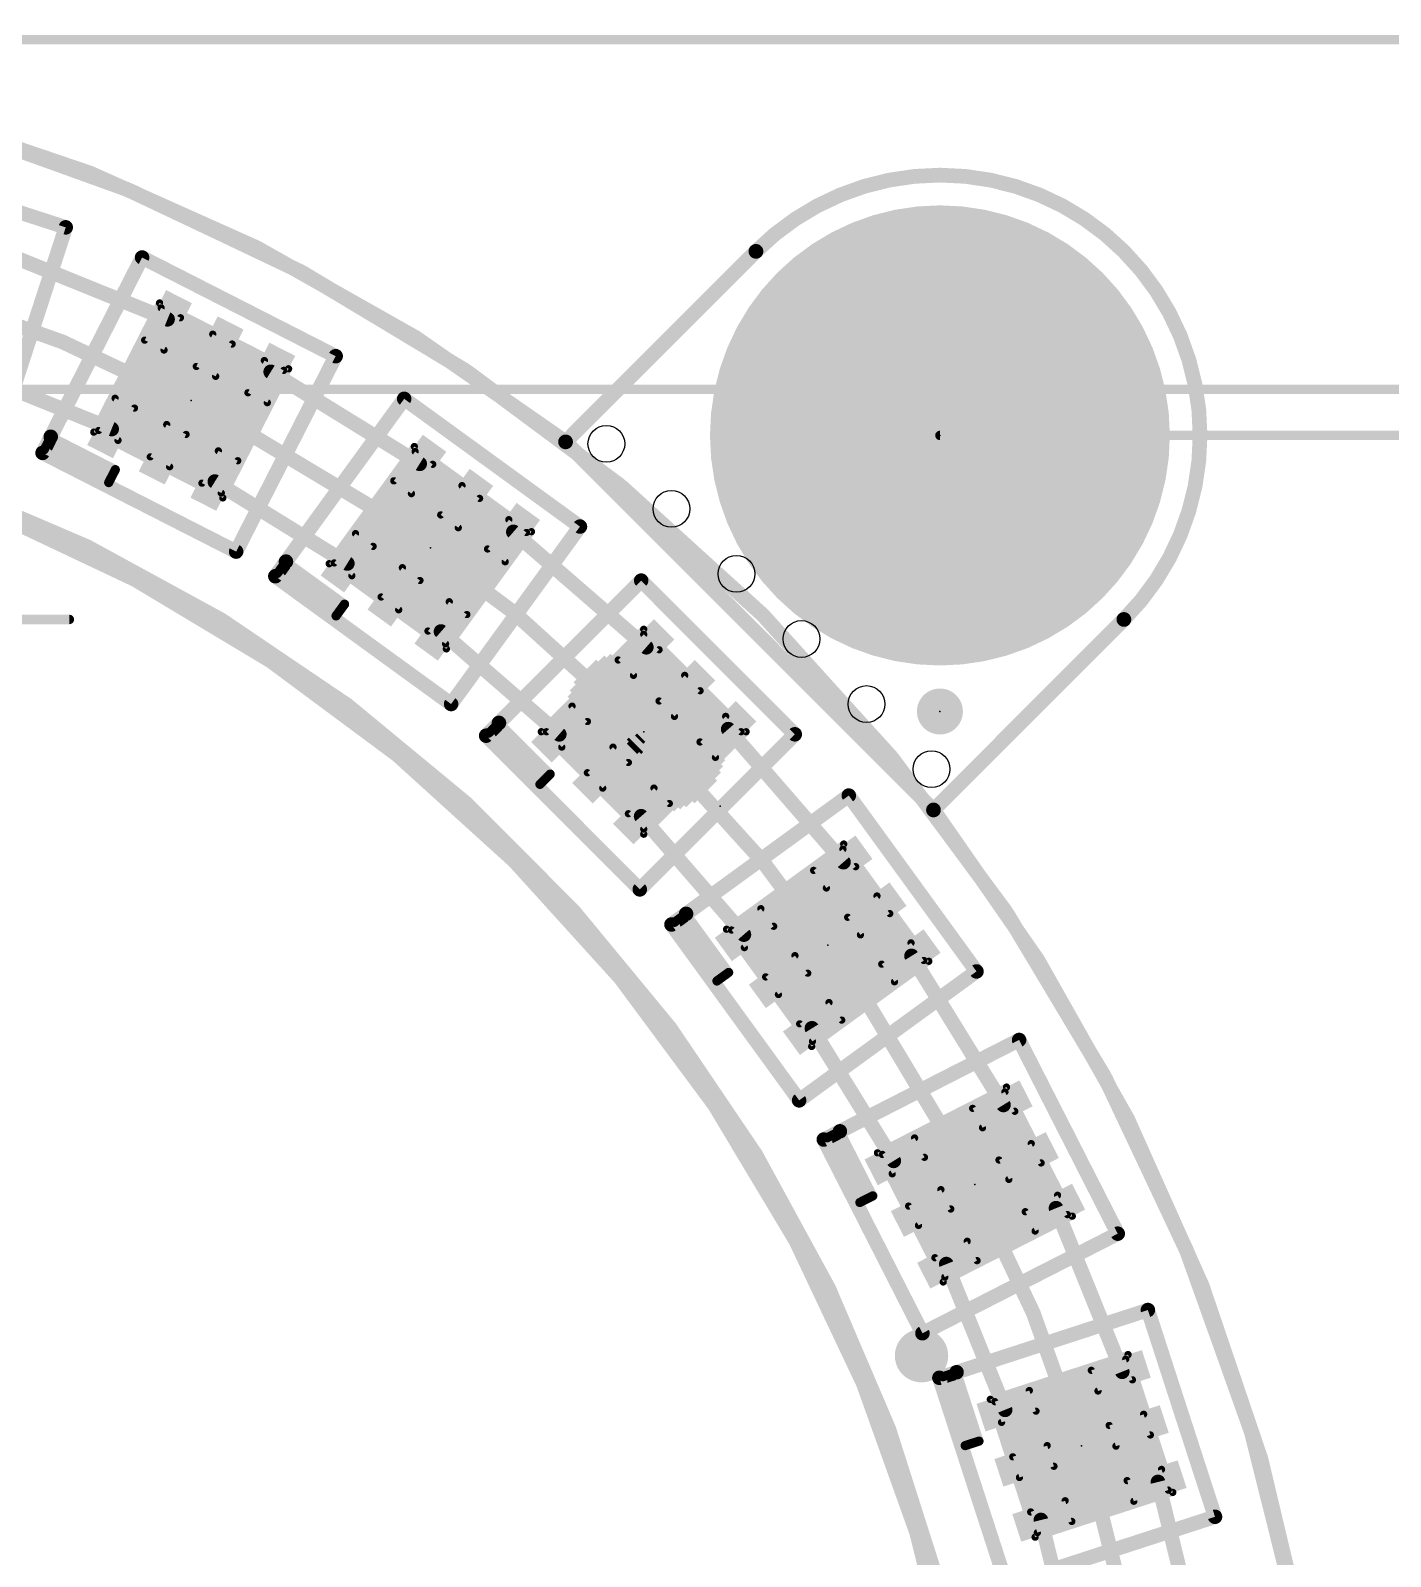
# Model space of a CAD drawing. Extents: x -17 to 92, y -61 to 85.
# Drawn here: x 36.97 to 55.75, y 34.06 to 55.12 of the extents above; entities that cross this region are included whole.
import ezdxf

# ---------------------------------------------------------------- set-up
doc = ezdxf.new("R2010")
doc.units = 0
for name, color, linetype in [('1', 12, 'CONTINUOUS'), ('16', 132, 'CONTINUOUS'), ('17', 110, 'CONTINUOUS'), ('18', 110, 'CONTINUOUS'), ('20', 31, 'CONTINUOUS'), ('21', 41, 'CONTINUOUS'), ('22', 253, 'CONTINUOUS'), ('23', 53, 'CONTINUOUS'), ('24', 53, 'CONTINUOUS'), ('39', 12, 'CONTINUOUS'), ('47', 253, 'CONTINUOUS'), ('51', 253, 'CONTINUOUS')]:
    doc.layers.add(name, color=color, linetype=linetype)

# ---------------------------------------------------------------- blocks, each defined once
blk = doc.blocks.new('RECT')
blk.add_solid([(-0.5, -0.5), (0.5, -0.5), (-0.5, 0.5), (0.5, 0.5)])
blk = doc.blocks.new('PIE')
at = {"const_width": 0.5}
blk.add_lwpolyline([(0, -0.25, 1), (0, 0.25, 1), (0, -0.25)], format="xyb", dxfattribs=at)
blk = doc.blocks.new('ROUNDP')
at = {"const_width": 0.5}
blk.add_lwpolyline([(0, -0.25, 1), (0, 0.25, 1), (0, -0.25)], format="xyb", dxfattribs=at)
blk = doc.blocks.new('ROUNDV')
at = {"const_width": 0.5}
blk.add_lwpolyline([(0, -0.25, 1), (0, 0.25, 1), (0, -0.25)], format="xyb", dxfattribs=at)

msp = doc.modelspace()

# ---------------------------------------------------------------- linework, layer by layer
at = {"layer": '1'}
for points, const_width in [([(0.889, 27.94, 2.4102), (28.0035, 54.991)], 0.2032), ([(27.94, 52.705, 2.4142), (52.705, 27.94)], 0.2032), ([(52.705, 27.94, 0.4142), (27.94, 52.705)], 0.2032), ([(38.8462, 51.0861, 1), (38.8844, 51.1802)], 0.1016), ([(40.3176, 50.45, 1), (40.2642, 50.3635)], 0.1016), ([(38.0745, 49.5713, 1), (38.1125, 49.6655)], 0.1016), ([(42.3199, 49.0953, 1), (42.3733, 49.1817)], 0.1016), ([(39.5458, 48.9353, 1), (39.4924, 48.8488)], 0.1016), ([(43.6743, 48.2364, 1), (43.6078, 48.1596)], 0.1016), ([(41.3207, 47.7199, 1), (41.3741, 47.8064)], 0.1016), ([(42.6751, 46.8611, 1), (42.6085, 46.7844)], 0.1016), ([(45.4427, 46.5689, 1), (45.5092, 46.6457)], 0.1016), ([(44.2406, 45.3669, 1), (44.3072, 45.4436)], 0.1016), ([(46.6457, 45.5092, 1), (46.5689, 45.4427)], 0.1016), ([(45.4436, 44.3072, 1), (45.3669, 44.2406)], 0.1016), ([(48.1596, 43.6078, 1), (48.2364, 43.6743)], 0.1016), ([(46.7844, 42.6085, 1), (46.8611, 42.6751)], 0.1016), ([(49.1817, 42.3733, 1), (49.0953, 42.3199)], 0.1016), ([(47.8064, 41.3741, 1), (47.7199, 41.3207)], 0.1016), ([(50.3635, 40.2642, 1), (50.45, 40.3176)], 0.1016), ([(48.8488, 39.4924, 1), (48.9353, 39.5458)], 0.1016), ([(51.1802, 38.8844, 1), (51.0861, 38.8462)], 0.1016), ([(49.6655, 38.1125, 1), (49.5713, 38.0745)], 0.1016), ([(51.9999, 36.5898, 1), (52.0941, 36.628)], 0.1016), ([(50.3831, 36.0646, 1), (50.4773, 36.1026)], 0.1016), ([(52.5907, 35.0993, 1), (52.4921, 35.0751)], 0.1016), ([(50.9739, 34.574, 1), (50.8753, 34.5498)], 0.1016)]:
    msp.add_lwpolyline(points, format="xyb", dxfattribs=dict(at, const_width=const_width))
at = {"layer": '1', "const_width": 0.2032}
for points in [[(36.6089, 52.047), (38.8653, 51.1331)], [(36.0836, 50.4302), (38.0935, 49.6184)], [(40.2909, 50.4068), (42.3466, 49.1385)], [(41.3474, 47.7632), (39.5191, 48.8921)], [(43.641, 48.198), (45.476, 46.6073)], [(42.6418, 46.8227), (44.2739, 45.4052)], [(46.6073, 45.476), (48.198, 43.641)], [(46.8227, 42.6418), (45.4052, 44.2739)], [(49.1385, 42.3466), (50.4068, 40.2909)], [(47.7632, 41.3474), (48.8921, 39.5191)], [(52.047, 36.6089), (51.1331, 38.8653)], [(49.6184, 38.0935), (50.4302, 36.0836)], [(52.5414, 35.0872), (53.1146, 32.7493)], [(50.9246, 34.5619), (51.4355, 32.4834)]]:
    msp.add_lwpolyline(points, dxfattribs=at)
at = {"layer": '16'}
for points, const_width in [([(27.8765, 54.991, 2.4102), (54.991, 27.94)], 0.2032), ([(54.991, 27.94, 0.4142), (27.94, 54.991)], 0.2032), ([(52.07, 46.99, 1), (46.99, 52.07)], 0.2032), ([(46.9541, 52.1059, 1), (47.0259, 52.0341)], 0.1016), ([(47.0259, 52.0341, 1), (46.9541, 52.1059)], 0.1016), ([(44.397, 49.477, 1), (44.3252, 49.4052)], 0.1016), ([(44.3252, 49.477, 1), (44.397, 49.4052)], 0.1016), ([(52.0341, 47.0259, 1), (52.1059, 46.9541)], 0.1016), ([(52.1059, 46.9541, 1), (52.0341, 47.0259)], 0.1016), ([(49.4052, 44.397, 1), (49.477, 44.3252)], 0.1016), ([(49.4052, 44.3252, 1), (49.477, 44.397)], 0.1016)]:
    msp.add_lwpolyline(points, format="xyb", dxfattribs=dict(at, const_width=const_width))
at = {"layer": '16', "const_width": 0.2032}
for points in [[(44.3611, 49.4411), (46.99, 52.07)], [(49.4411, 44.3611), (44.3611, 49.4411)], [(52.07, 46.99), (49.4411, 44.3611)]]:
    msp.add_lwpolyline(points, dxfattribs=at)
at = {"layer": '20'}
for points, const_width in [([(44.3611, 49.4411, 0.3395), (11.5189, 49.4411)], 0.2032), ([(52.07, 46.99, 1), (46.99, 52.07)], 0.2032), ([(46.9541, 52.1059, 1), (47.0259, 52.0341)], 0.1016), ([(47.0259, 52.0341, 1), (46.9541, 52.1059)], 0.1016), ([(49.911, 31.75, 0.3201), (31.75, 49.911)], 0.2032), ([(44.3252, 49.477, 1), (44.397, 49.4052)], 0.1016), ([(44.3302, 49.4008, 1), (44.392, 49.4814)], 0.1016), ([(52.0341, 47.0259, 1), (52.1059, 46.9541)], 0.1016), ([(52.1059, 46.9541, 1), (52.0341, 47.0259)], 0.1016), ([(49.4411, 11.5189, 0.3395), (49.4411, 44.3611)], 0.2032), ([(49.4814, 44.392, 1), (49.4008, 44.3302)], 0.1016), ([(49.4052, 44.397, 1), (49.477, 44.3252)], 0.1016)]:
    msp.add_lwpolyline(points, format="xyb", dxfattribs=dict(at, const_width=const_width))
at = {"layer": '20', "const_width": 0.2032}
for points in [[(46.99, 52.07), (44.3611, 49.4411)], [(49.4411, 44.3611), (52.07, 46.99)]]:
    msp.add_lwpolyline(points, dxfattribs=at)
at = {"layer": '20'}
for centre in [(44.9245, 49.4147), (45.8226, 48.5166), (46.7206, 47.6186), (47.6186, 46.7206), (48.5166, 45.8226), (49.4147, 44.9245)]:
    msp.add_circle(centre, 0.254, dxfattribs=at)
at = {"layer": '21'}
for points, const_width in [([(27.94, 0.889, 1), (27.94, 54.991, 1), (27.94, 0.889)], 0.2032), ([(37.5076, 52.3859, 1), (37.4125, 52.4168)], 0.1), ([(37.4446, 52.3538, 1), (37.4755, 52.4489)], 0.1), ([(38.5367, 52.0301, 1), (38.4913, 51.941)], 0.1), ([(38.5585, 51.9628, 1), (38.4694, 52.0082)], 0.1), ([(41.2315, 50.6009, 1), (41.1424, 50.6463)], 0.1), ([(41.1643, 50.579, 1), (41.2097, 50.6681)], 0.1), ([(27.94, 5.715, 1), (27.94, 50.165, 1), (27.94, 5.715)], 0.2032), ([(42.1624, 50.0758, 1), (42.1036, 49.9949)], 0.1), ([(42.1734, 50.006, 1), (42.0925, 50.0647)], 0.1), ([(37.2087, 49.5339, 1), (37.2978, 49.4885)], 0.1), ([(37.2978, 49.4885, 1), (37.2087, 49.5339)], 0.1), ([(37.2677, 49.5395, 1), (37.2388, 49.4829)], 0.0635), ([(37.2815, 49.4968, 1), (37.225, 49.5256)], 0.0635), ([(37.1624, 49.333, 1), (37.117, 49.2439)], 0.1), ([(37.0952, 49.3112, 1), (37.1843, 49.2658)], 0.1), ([(37.1769, 49.3613, 1), (37.148, 49.3047)], 0.0635), ([(37.1342, 49.3474, 1), (37.1907, 49.3186)], 0.0635), ([(37.3114, 49.405, 1), (37.2825, 49.3484)], 0.0635), ([(38.1725, 49.0428, 1), (38.116, 49.0716)], 0.0635), ([(38.1298, 49.0289, 1), (38.1587, 49.0855)], 0.0635), ([(38.0252, 48.8934, 1), (38.0817, 48.8646)], 0.0635), ([(38.039, 48.8507, 1), (38.0679, 48.9073)], 0.0635), ([(38.0706, 48.9825, 1), (38.1271, 48.9537)], 0.0635), ([(38.1271, 48.9537, 1), (38.0706, 48.9825)], 0.0635), ([(38.0844, 48.9398, 1), (38.1133, 48.9964)], 0.0635), ([(44.6005, 48.2426, 1), (44.5196, 48.3014)], 0.1), ([(44.5306, 48.2315, 1), (44.5894, 48.3124)], 0.1), ([(39.7901, 47.8819, 1), (39.8355, 47.971)], 0.1), ([(39.7682, 47.9492, 1), (39.8573, 47.9038)], 0.1), ([(40.4602, 47.8181, 1), (40.5411, 47.7593)], 0.1), ([(40.5411, 47.7593, 1), (40.4602, 47.8181)], 0.1), ([(40.5193, 47.8144, 1), (40.482, 47.763)], 0.0635), ([(40.5264, 47.77, 1), (40.475, 47.8074)], 0.0635), ([(40.3831, 47.6269, 1), (40.3243, 47.546)], 0.1), ([(40.3133, 47.6158, 1), (40.3942, 47.5571)], 0.1), ([(40.4018, 47.6526, 1), (40.3645, 47.6012)], 0.0635), ([(40.3574, 47.6456, 1), (40.4088, 47.6082)], 0.0635), ([(40.5415, 47.6747, 1), (40.5041, 47.6233)], 0.0635), ([(45.4406, 47.5619, 1), (45.3699, 47.4912)], 0.1), ([(45.4406, 47.4912, 1), (45.3699, 47.5619)], 0.1), ([(41.2766, 47.1014, 1), (41.2252, 47.1387)], 0.0635), ([(41.2323, 47.0943, 1), (41.2696, 47.1457)], 0.0635), ([(41.3354, 47.1823, 1), (41.284, 47.2196)], 0.0635), ([(41.291, 47.1752, 1), (41.3284, 47.2266)], 0.0635), ([(41.1665, 47.0578, 1), (41.2178, 47.0205)], 0.0635), ([(41.1735, 47.0134, 1), (41.2108, 47.0648)], 0.0635), ([(41.2252, 47.1387, 1), (41.2766, 47.1014)], 0.0635), ([(42.7514, 45.7826, 1), (42.8102, 45.8636)], 0.1), ([(42.7403, 45.8525, 1), (42.8212, 45.7937)], 0.1), ([(43.4063, 45.5983, 1), (43.477, 45.5276)], 0.1), ([(43.477, 45.5276, 1), (43.4063, 45.5983)], 0.1), ([(43.4641, 45.5854, 1), (43.4192, 45.5405)], 0.0635), ([(43.4641, 45.5405, 1), (43.4192, 45.5854)], 0.0635), ([(47.5619, 45.3699, 1), (47.4912, 45.4406)], 0.1), ([(47.4912, 45.3699, 1), (47.5619, 45.4406)], 0.1), ([(43.3002, 45.4215, 1), (43.2295, 45.3508)], 0.1), ([(43.2295, 45.4215, 1), (43.3002, 45.3508)], 0.1), ([(43.3226, 45.444, 1), (43.2777, 45.3991)], 0.0635), ([(43.2777, 45.444, 1), (43.3226, 45.3991)], 0.0635), ([(43.4641, 45.444, 1), (43.4192, 45.3991)], 0.0635), ([(44.1712, 44.8334, 1), (44.1263, 44.8783)], 0.0635), ([(44.1263, 44.8334, 1), (44.1712, 44.8783)], 0.0635), ([(43.9848, 44.7369, 1), (44.0297, 44.6919)], 0.0635), ([(43.9848, 44.6919, 1), (44.0297, 44.7369)], 0.0635), ([(44.0556, 44.8076, 1), (44.1005, 44.7627)], 0.0635), ([(44.1005, 44.7627, 1), (44.0556, 44.8076)], 0.0635), ([(44.0556, 44.7627, 1), (44.1005, 44.8076)], 0.0635), ([(48.3124, 44.5894, 1), (48.2315, 44.5306)], 0.1), ([(48.3014, 44.5196, 1), (48.2426, 44.6005)], 0.1), ([(45.3508, 43.3002, 1), (45.4215, 43.2295)], 0.1), ([(45.3508, 43.2295, 1), (45.4215, 43.3002)], 0.1), ([(45.996, 42.9682, 1), (46.0547, 42.8873)], 0.1), ([(46.0547, 42.8873, 1), (45.996, 42.9682)], 0.1), ([(46.051, 42.9464, 1), (45.9997, 42.9091)], 0.0635), ([(46.044, 42.902, 1), (46.0067, 42.9534)], 0.0635), ([(45.8636, 42.8102, 1), (45.7826, 42.7514)], 0.1), ([(45.7937, 42.8212, 1), (45.8525, 42.7403)], 0.1), ([(45.8449, 42.8359, 1), (45.8822, 42.7845)], 0.0635), ([(45.8892, 42.8288, 1), (45.8379, 42.7915)], 0.0635), ([(46.0289, 42.8067, 1), (45.9775, 42.7694)], 0.0635), ([(46.5136, 42.0856, 1), (46.5509, 42.0343)], 0.0635), ([(46.5509, 42.0343, 1), (46.5136, 42.0856)], 0.0635), ([(46.5875, 42.1001, 1), (46.6388, 42.1374)], 0.0635), ([(46.6318, 42.093, 1), (46.5945, 42.1444)], 0.0635), ([(49.9949, 42.1036, 1), (50.0758, 42.1624)], 0.1), ([(50.0647, 42.0925, 1), (50.006, 42.1734)], 0.1), ([(46.4327, 42.0268, 1), (46.47, 41.9755)], 0.0635), ([(46.4257, 41.9825, 1), (46.477, 42.0198)], 0.0635), ([(46.5066, 42.0413, 1), (46.5579, 42.0786)], 0.0635), ([(50.6681, 41.2097, 1), (50.579, 41.1643)], 0.1), ([(50.6463, 41.1424, 1), (50.6009, 41.2315)], 0.1), ([(47.5571, 40.3942, 1), (47.6158, 40.3133)], 0.1), ([(47.546, 40.3243, 1), (47.6269, 40.3831)], 0.1), ([(48.1265, 39.9708, 1), (48.1719, 39.8817)], 0.1), ([(48.1719, 39.8817, 1), (48.1265, 39.9708)], 0.1), ([(47.971, 39.8355, 1), (47.8819, 39.7901)], 0.1), ([(47.9038, 39.8573, 1), (47.9492, 39.7682)], 0.1), ([(47.9566, 39.8638, 1), (47.9855, 39.8072)], 0.0635), ([(47.9993, 39.8499, 1), (47.9428, 39.8211)], 0.0635), ([(48.1338, 39.8062, 1), (48.0773, 39.7773)], 0.0635), ([(48.1775, 39.9407, 1), (48.121, 39.9118)], 0.0635), ([(48.1637, 39.898, 1), (48.1348, 39.9546)], 0.0635), ([(48.4106, 38.9727, 1), (48.4395, 38.9162)], 0.0635), ([(48.3967, 38.93, 1), (48.4533, 38.9589)], 0.0635), ([(48.4997, 39.0181, 1), (48.5286, 38.9616)], 0.0635), ([(48.4858, 38.9754, 1), (48.5424, 39.0043)], 0.0635), ([(48.5286, 38.9616, 1), (48.4997, 39.0181)], 0.0635), ([(48.5749, 39.0208, 1), (48.6315, 39.0497)], 0.0635), ([(48.6177, 39.007, 1), (48.5888, 39.0635)], 0.0635), ([(51.941, 38.4913, 1), (52.0301, 38.5367)], 0.1), ([(52.0082, 38.4694, 1), (51.9628, 38.5585)], 0.1), ([(52.4489, 37.4755, 1), (52.3538, 37.4446)], 0.1), ([(52.4168, 37.4125, 1), (52.3859, 37.5076)], 0.1), ([(49.2658, 37.1843, 1), (49.3112, 37.0952)], 0.1), ([(49.2439, 37.117, 1), (49.333, 37.1624)], 0.1), ([(49.7448, 36.6495, 1), (49.7757, 36.5544)], 0.1), ([(49.7757, 36.5544, 1), (49.7448, 36.6495)], 0.1), ([(49.7904, 36.6117, 1), (49.73, 36.5921)], 0.0635), ([(49.77, 36.5717, 1), (49.7504, 36.6321)], 0.0635), ([(49.57, 36.5401, 1), (49.4749, 36.5092)], 0.1), ([(49.507, 36.5722, 1), (49.5379, 36.4771)], 0.1), ([(49.6002, 36.5499, 1), (49.5398, 36.5303)], 0.0635), ([(49.5602, 36.5703, 1), (49.5798, 36.5099)], 0.0635), ([(49.7262, 36.4857, 1), (49.6658, 36.4661)], 0.0635), ([(49.8692, 35.6193, 1), (49.8888, 35.5589)], 0.0635), ([(49.8488, 35.5792, 1), (49.9092, 35.5989)], 0.0635), ([(49.9643, 35.6502, 1), (49.9839, 35.5898)], 0.0635), ([(49.9439, 35.6101, 1), (50.0043, 35.6298)], 0.0635), ([(49.9839, 35.5898, 1), (49.9643, 35.6502)], 0.0635), ([(50.039, 35.6411, 1), (50.0994, 35.6607)], 0.0635), ([(50.079, 35.6207, 1), (50.0594, 35.6811)], 0.0635), ([(53.2808, 34.5914, 1), (53.3759, 34.6223)], 0.1), ([(53.3438, 34.5593, 1), (53.3129, 34.6544)], 0.1)]:
    msp.add_lwpolyline(points, format="xyb", dxfattribs=dict(at, const_width=const_width))
for points, const_width in [([(37.4601, 52.4013), (34.6069, 53.3284)], 0.2), ([(36.5247, 49.5225), (37.4601, 52.4013)], 0.2), ([(38.514, 51.9855), (37.2532, 49.5112)], 0.2), ([(41.187, 50.6236), (38.514, 51.9855)], 0.2), ([(39.8128, 47.9265), (41.187, 50.6236)], 0.2), ([(42.133, 50.0354), (40.5007, 47.7887)], 0.2), ([(44.56, 48.272), (42.133, 50.0354)], 0.2), ([(37.2532, 49.5112), (37.1397, 49.2885)], 0.2), ([(37.1624, 49.333), (37.2532, 49.5112)], 0.127), ([(37.2532, 49.5112), (38.1442, 49.0572)], 0.127), ([(37.1397, 49.2885), (39.8128, 47.9265)], 0.2), ([(38.0535, 48.879), (37.1624, 49.333)], 0.127), ([(37.2969, 49.3767), (38.0988, 48.9681)], 0.127), ([(38.1442, 49.0572), (38.0988, 48.9681)], 0.127), ([(38.0988, 48.9681), (38.0535, 48.879)], 0.127), ([(42.7808, 45.8231), (44.56, 48.272)], 0.2), ([(40.5007, 47.7887), (40.3537, 47.5865)], 0.2), ([(40.3831, 47.6269), (40.5007, 47.7887)], 0.127), ([(40.5007, 47.7887), (41.3097, 47.2009)], 0.127), ([(40.3537, 47.5865), (42.7808, 45.8231)], 0.2), ([(41.1921, 47.0391), (40.3831, 47.6269)], 0.127), ([(40.5228, 47.649), (41.2509, 47.12)], 0.127), ([(45.4052, 47.5266), (43.4416, 45.5629)], 0.2), ([(47.5266, 45.4052), (45.4052, 47.5266)], 0.2), ([(41.2509, 47.12), (41.1921, 47.0391)], 0.127), ([(41.3097, 47.2009), (41.2509, 47.12)], 0.127), ([(43.4416, 45.5629), (43.2648, 45.3862)], 0.2), ([(43.3002, 45.4215), (43.4416, 45.5629)], 0.127), ([(43.4416, 45.5629), (44.1487, 44.8558)], 0.127), ([(45.3862, 43.2648), (47.5266, 45.4052)], 0.2), ([(43.2648, 45.3862), (45.3862, 43.2648)], 0.2), ([(44.0073, 44.7144), (43.3002, 45.4215)], 0.127), ([(43.4416, 45.4215), (44.078, 44.7851)], 0.127), ([(44.1487, 44.8558), (44.078, 44.7851)], 0.127), ([(44.078, 44.7851), (44.0073, 44.7144)], 0.127), ([(48.272, 44.56), (46.0254, 42.9277)], 0.2), ([(50.0354, 42.133), (48.272, 44.56)], 0.2), ([(46.0254, 42.9277), (45.8231, 42.7808)], 0.2), ([(45.8636, 42.8102), (46.0254, 42.9277)], 0.127), ([(46.0254, 42.9277), (46.6131, 42.1187)], 0.127), ([(45.8231, 42.7808), (47.5865, 40.3537)], 0.2), ([(46.4513, 42.0012), (45.8636, 42.8102)], 0.127), ([(46.0032, 42.7881), (46.5322, 42.0599)], 0.127), ([(46.5322, 42.0599), (46.4513, 42.0012)], 0.127), ([(46.6131, 42.1187), (46.5322, 42.0599)], 0.127), ([(47.5865, 40.3537), (50.0354, 42.133)], 0.2), ([(50.6236, 41.187), (48.1492, 39.9263)], 0.2), ([(51.9855, 38.514), (50.6236, 41.187)], 0.2), ([(48.1492, 39.9263), (47.9265, 39.8128)], 0.2), ([(47.9265, 39.8128), (49.2885, 37.1397)], 0.2), ([(47.971, 39.8355), (48.1492, 39.9263)], 0.127), ([(48.425, 38.9445), (47.971, 39.8355)], 0.127), ([(48.1055, 39.7918), (48.5141, 38.9899)], 0.127), ([(48.1492, 39.9263), (48.6032, 39.0353)], 0.127), ([(48.5141, 38.9899), (48.425, 38.9445)], 0.127), ([(48.6032, 39.0353), (48.5141, 38.9899)], 0.127), ([(49.2885, 37.1397), (51.9855, 38.514)], 0.2), ([(52.4013, 37.4601), (49.7602, 36.6019)], 0.2), ([(53.3284, 34.6069), (52.4013, 37.4601)], 0.2), ([(49.7602, 36.6019), (49.5225, 36.5247)], 0.2), ([(49.57, 36.5401), (49.7602, 36.6019)], 0.127), ([(49.7602, 36.6019), (50.0692, 35.6509)], 0.127), ([(49.5225, 36.5247), (50.4495, 33.6715)], 0.2), ([(49.879, 35.5891), (49.57, 36.5401)], 0.127), ([(49.696, 36.4759), (49.9741, 35.62)], 0.127), ([(49.9741, 35.62), (49.879, 35.5891)], 0.127), ([(50.0692, 35.6509), (49.9741, 35.62)], 0.127), ([(50.4495, 33.6715), (53.3284, 34.6069)], 0.2)]:
    msp.add_lwpolyline(points, dxfattribs=dict(at, const_width=const_width))
at = {"layer": '23'}
for p in [(39.1922, 50.0126), (49.53, 49.53), (42.4942, 47.9806), (49.53, 45.72), (45.4406, 45.4406), (47.9806, 42.4942), (50.0126, 39.1922), (51.4858, 35.5854)]:
    msp.add_point(p, dxfattribs=at)
at = {"layer": '24'}
for p in [(49.53, 45.72), (46.4947, 44.4119)]:
    msp.add_point(p, dxfattribs=at)
at = {"layer": '47', "const_width": 0.13}
for points in [[(27.94, 54.991), (65.45, 54.991)], [(27.94, 50.165), (61.64, 50.165)], [(49.53, 49.53), (69.26, 49.53)], [(27.94, 46.99), (37.51, 46.99)]]:
    msp.add_lwpolyline(points, dxfattribs=at)
at = {"layer": '47', "const_width": 0.065}
for points in [[(49.53, 49.5625, 1), (49.53, 49.4975)], [(37.51, 46.9575, 1), (37.51, 47.0225)]]:
    msp.add_lwpolyline(points, format="xyb", dxfattribs=at)
at = {"layer": '51', "const_width": 0.1}
for points in [[(37.8472, 49.5756), (38.7552, 51.3576)], [(38.7552, 51.3576), (40.5372, 50.4496)], [(38.777, 51.2903), (38.55, 50.8448)], [(39.0443, 51.1542), (38.777, 51.2903)], [(38.8173, 50.7086), (39.0443, 51.1542)], [(39.2628, 50.4817), (39.4898, 50.9272)], [(39.4898, 50.9272), (39.7571, 50.791)], [(38.55, 50.8448), (38.8173, 50.7086)], [(39.7571, 50.791), (39.5301, 50.3455)], [(39.9756, 50.1185), (40.2026, 50.564)], [(40.2026, 50.564), (40.4699, 50.4278)], [(39.5301, 50.3455), (39.2628, 50.4817)], [(40.5372, 50.4496), (39.6292, 48.6676)], [(40.4699, 50.4278), (40.243, 49.9823)], [(40.243, 49.9823), (39.9756, 50.1185)], [(38.1414, 50.0429), (37.9145, 49.5974)], [(38.4088, 49.9067), (38.1414, 50.0429)], [(38.1818, 49.4612), (38.4088, 49.9067)], [(38.8543, 49.6797), (38.6273, 49.2342)], [(39.1216, 49.5435), (38.8543, 49.6797)], [(39.6292, 48.6676), (37.8472, 49.5756)], [(37.9145, 49.5974), (38.1818, 49.4612)], [(38.8946, 49.098), (39.1216, 49.5435)], [(38.6273, 49.2342), (38.8946, 49.098)], [(39.5671, 49.3166), (39.3401, 48.871)], [(39.8344, 49.1804), (39.5671, 49.3166)], [(41.0974, 47.7594), (42.273, 49.3774)], [(42.284, 49.3076), (41.9901, 48.9031)], [(42.273, 49.3774), (43.891, 48.2018)], [(42.5267, 49.1312), (42.284, 49.3076)], [(39.6074, 48.7349), (39.8344, 49.1804)], [(42.2328, 48.7267), (42.5267, 49.1312)], [(39.3401, 48.871), (39.6074, 48.7349)], [(41.9901, 48.9031), (42.2328, 48.7267)], [(42.6374, 48.4328), (42.9312, 48.8373)], [(42.9312, 48.8373), (43.1739, 48.661)], [(43.1739, 48.661), (42.8801, 48.2565)], [(42.8801, 48.2565), (42.6374, 48.4328)], [(41.4611, 48.1749), (41.1672, 47.7704)], [(41.7038, 47.9986), (41.4611, 48.1749)], [(43.891, 48.2018), (42.7154, 46.5838)], [(43.2846, 47.9626), (43.5785, 48.3671)], [(43.8212, 48.1908), (43.5273, 47.7863)], [(43.5785, 48.3671), (43.8212, 48.1908)], [(41.4099, 47.5941), (41.7038, 47.9986)], [(42.7154, 46.5838), (41.0974, 47.7594)], [(41.1672, 47.7704), (41.4099, 47.5941)], [(43.5273, 47.7863), (43.2846, 47.9626)], [(42.1083, 47.7047), (41.8145, 47.3002)], [(42.351, 47.5284), (42.1083, 47.7047)], [(42.0572, 47.1239), (42.351, 47.5284)], [(41.8145, 47.3002), (42.0572, 47.1239)], [(42.7556, 47.2345), (42.4617, 46.83)], [(42.9983, 47.0581), (42.7556, 47.2345)], [(42.7044, 46.6536), (42.9983, 47.0581)], [(42.4617, 46.83), (42.7044, 46.6536)], [(44.0264, 45.4406), (45.4406, 46.8548)], [(45.4406, 46.7841), (45.087, 46.4305)], [(45.4406, 46.8548), (46.8548, 45.4406)], [(45.6527, 46.572), (45.4406, 46.7841)], [(45.2992, 46.2184), (45.6527, 46.572)], [(45.087, 46.4305), (45.2992, 46.2184)], [(45.6527, 45.8649), (46.0063, 46.2184)], [(46.0063, 46.2184), (46.2184, 46.0063)], [(45.8649, 45.6527), (45.6527, 45.8649)], [(46.2184, 46.0063), (45.8649, 45.6527)], [(44.4507, 45.7942), (44.0971, 45.4406)], [(44.6628, 45.582), (44.4507, 45.7942)], [(46.2184, 45.2992), (46.572, 45.6527)], [(46.572, 45.6527), (46.7841, 45.4406)], [(45.4406, 44.0264), (44.0264, 45.4406)], [(44.0971, 45.4406), (44.3092, 45.2285)], [(44.3092, 45.2285), (44.6628, 45.582)], [(46.8548, 45.4406), (45.4406, 44.0264)], [(46.7841, 45.4406), (46.4305, 45.087)], [(45.0163, 45.2285), (44.6628, 44.8749)], [(45.2285, 45.0163), (45.0163, 45.2285)], [(46.4305, 45.087), (46.2184, 45.2992)], [(44.8749, 44.6628), (45.2285, 45.0163)], [(44.6628, 44.8749), (44.8749, 44.6628)], [(45.582, 44.6628), (45.2285, 44.3092)], [(45.7942, 44.4507), (45.582, 44.6628)], [(45.4406, 44.0971), (45.7942, 44.4507)], [(45.2285, 44.3092), (45.4406, 44.0971)], [(46.5838, 42.7154), (48.2018, 43.891)], [(48.1908, 43.8212), (47.7863, 43.5273)], [(48.3671, 43.5785), (48.1908, 43.8212)], [(48.2018, 43.891), (49.3774, 42.273)], [(47.9626, 43.2846), (48.3671, 43.5785)], [(47.7863, 43.5273), (47.9626, 43.2846)], [(48.2565, 42.8801), (48.661, 43.1739)], [(48.661, 43.1739), (48.8373, 42.9312)], [(47.0581, 42.9983), (46.6536, 42.7044)], [(47.2345, 42.7556), (47.0581, 42.9983)], [(48.8373, 42.9312), (48.4328, 42.6374)], [(47.7594, 41.0974), (46.5838, 42.7154)], [(46.6536, 42.7044), (46.83, 42.4617)], [(46.83, 42.4617), (47.2345, 42.7556)], [(48.4328, 42.6374), (48.2565, 42.8801)], [(48.7267, 42.2328), (49.1312, 42.5267)], [(49.1312, 42.5267), (49.3076, 42.284)], [(47.5284, 42.351), (47.1239, 42.0572)], [(47.7047, 42.1083), (47.5284, 42.351)], [(49.3076, 42.284), (48.9031, 41.9901)], [(47.3002, 41.8145), (47.7047, 42.1083)], [(49.3774, 42.273), (47.7594, 41.0974)], [(48.9031, 41.9901), (48.7267, 42.2328)], [(47.1239, 42.0572), (47.3002, 41.8145)], [(47.9986, 41.7038), (47.5941, 41.4099)], [(48.1749, 41.4611), (47.9986, 41.7038)], [(47.7704, 41.1672), (48.1749, 41.4611)], [(47.5941, 41.4099), (47.7704, 41.1672)], [(48.6676, 39.6292), (50.4496, 40.5372)], [(50.4278, 40.4699), (49.9823, 40.243)], [(50.564, 40.2026), (50.4278, 40.4699)], [(50.4496, 40.5372), (51.3576, 38.7552)], [(49.9823, 40.243), (50.1185, 39.9756)], [(50.1185, 39.9756), (50.564, 40.2026)], [(49.1804, 39.8344), (48.7349, 39.6074)], [(49.3166, 39.5671), (49.1804, 39.8344)], [(50.3455, 39.5301), (50.791, 39.7571)], [(50.791, 39.7571), (50.9272, 39.4898)], [(49.5756, 37.8472), (48.6676, 39.6292)], [(48.7349, 39.6074), (48.871, 39.3401)], [(48.871, 39.3401), (49.3166, 39.5671)], [(50.4817, 39.2628), (50.3455, 39.5301)], [(50.9272, 39.4898), (50.4817, 39.2628)], [(49.5435, 39.1216), (49.098, 38.8946)], [(49.6797, 38.8543), (49.5435, 39.1216)], [(50.7086, 38.8173), (51.1542, 39.0443)], [(51.1542, 39.0443), (51.2903, 38.777)], [(49.098, 38.8946), (49.2342, 38.6273)], [(49.2342, 38.6273), (49.6797, 38.8543)], [(51.3576, 38.7552), (49.5756, 37.8472)], [(50.8448, 38.55), (50.7086, 38.8173)], [(51.2903, 38.777), (50.8448, 38.55)], [(49.9067, 38.4088), (49.4612, 38.1818)], [(50.0429, 38.1414), (49.9067, 38.4088)], [(49.4612, 38.1818), (49.5974, 37.9145)], [(49.5974, 37.9145), (50.0429, 38.1414)], [(50.2257, 36.2274), (52.1278, 36.8455)], [(52.1278, 36.8455), (52.7459, 34.9434)], [(52.0957, 36.7825), (51.6202, 36.628)], [(51.6202, 36.628), (51.7129, 36.3426)], [(52.1884, 36.4972), (52.0957, 36.7825)], [(51.7129, 36.3426), (52.1884, 36.4972)], [(50.8438, 34.3253), (50.2257, 36.2274)], [(50.7643, 36.3498), (50.2887, 36.1953)], [(50.2887, 36.1953), (50.3814, 35.91)], [(50.857, 36.0645), (50.7643, 36.3498)], [(50.3814, 35.91), (50.857, 36.0645)], [(51.8674, 35.8671), (52.343, 36.0216)], [(52.343, 36.0216), (52.4357, 35.7363)], [(51.9601, 35.5818), (51.8674, 35.8671)], [(51.0115, 35.589), (50.5359, 35.4345)], [(51.1042, 35.3037), (51.0115, 35.589)], [(52.4357, 35.7363), (51.9601, 35.5818)], [(50.5359, 35.4345), (50.6286, 35.1492)], [(50.6286, 35.1492), (51.1042, 35.3037)], [(52.1146, 35.1063), (52.5902, 35.2608)], [(52.5902, 35.2608), (52.6829, 34.9755)], [(52.7459, 34.9434), (50.8438, 34.3253)], [(52.2073, 34.821), (52.1146, 35.1063)], [(52.6829, 34.9755), (52.2073, 34.821)], [(51.2587, 34.8282), (50.7832, 34.6736)], [(51.3514, 34.5428), (51.2587, 34.8282)], [(50.7832, 34.6736), (50.8759, 34.3883)], [(50.8759, 34.3883), (51.3514, 34.5428)]]:
    msp.add_lwpolyline(points, dxfattribs=at)
at = {"layer": '51', "const_width": 0.05}
for points in [[(38.7665, 51.3799, 1), (38.7438, 51.3353)], [(38.7775, 51.3462, 1), (38.7329, 51.3689)], [(38.7884, 51.3126, 1), (38.7657, 51.2681)], [(38.7993, 51.279, 1), (38.7548, 51.3017)], [(39.0666, 51.1428, 1), (39.0221, 51.1655)], [(39.033, 51.1319, 1), (39.0557, 51.1764)], [(39.5012, 50.9494, 1), (39.4785, 50.9049)], [(39.5121, 50.9158, 1), (39.4676, 50.9385)], [(38.5614, 50.8671, 1), (38.5387, 50.8226)], [(38.5278, 50.8562, 1), (38.5723, 50.8335)], [(38.806, 50.6864, 1), (38.8287, 50.7309)], [(39.7794, 50.7796, 1), (39.7349, 50.8023)], [(39.7458, 50.7687, 1), (39.7685, 50.8132)], [(38.7951, 50.72, 1), (38.8396, 50.6973)], [(40.214, 50.5862, 1), (40.1913, 50.5417)], [(40.2249, 50.5526, 1), (40.1804, 50.5753)], [(39.2742, 50.5039, 1), (39.2515, 50.4594)], [(39.2406, 50.493, 1), (39.2851, 50.4703)], [(39.5079, 50.3568, 1), (39.5524, 50.3341)], [(39.5188, 50.3232, 1), (39.5415, 50.3677)], [(40.4922, 50.4164, 1), (40.4477, 50.4391)], [(40.4586, 50.4055, 1), (40.4813, 50.45)], [(40.5595, 50.4383, 1), (40.5149, 50.461)], [(40.5258, 50.4273, 1), (40.5485, 50.4719)], [(39.987, 50.1407, 1), (39.9643, 50.0962)], [(39.9534, 50.1298, 1), (39.9979, 50.1071)], [(38.1528, 50.0652, 1), (38.1301, 50.0207)], [(38.1637, 50.0316, 1), (38.1192, 50.0543)], [(38.431, 49.8954, 1), (38.3865, 49.9181)], [(38.3974, 49.8845, 1), (38.4201, 49.929)], [(40.2207, 49.9936, 1), (40.2652, 49.9709)], [(40.2316, 49.96, 1), (40.2543, 50.0045)], [(38.8656, 49.702, 1), (38.8429, 49.6575)], [(38.8765, 49.6684, 1), (38.832, 49.6911)], [(37.8585, 49.5979, 1), (37.8359, 49.5533)], [(37.8249, 49.5869, 1), (37.8695, 49.5642)], [(37.9258, 49.6197, 1), (37.9031, 49.5752)], [(37.8922, 49.6088, 1), (37.9367, 49.5861)], [(38.1595, 49.4726, 1), (38.204, 49.4499)], [(38.1704, 49.439, 1), (38.1931, 49.4835)], [(39.1438, 49.5322, 1), (39.0993, 49.5549)], [(39.1102, 49.5213, 1), (39.1329, 49.5658)], [(38.6386, 49.2565, 1), (38.6159, 49.212)], [(39.5784, 49.3388, 1), (39.5557, 49.2943)], [(39.5893, 49.3052, 1), (39.5448, 49.3279)], [(42.2877, 49.3976, 1), (42.2583, 49.3572)], [(42.2932, 49.3627, 1), (42.2527, 49.3921)], [(42.2987, 49.3278, 1), (42.2693, 49.2873)], [(42.3043, 49.2929, 1), (42.2638, 49.3223)], [(38.605, 49.2456, 1), (38.6495, 49.2229)], [(38.8723, 49.1094, 1), (38.9168, 49.0867)], [(38.8832, 49.0758, 1), (38.9059, 49.1203)], [(39.8566, 49.169, 1), (39.8121, 49.1917)], [(39.823, 49.1581, 1), (39.8457, 49.2026)], [(42.547, 49.1165, 1), (42.5065, 49.1459)], [(42.512, 49.111, 1), (42.5414, 49.1515)], [(39.3514, 48.8933, 1), (39.3287, 48.8488)], [(39.3178, 48.8824, 1), (39.3623, 48.8597)], [(42.0048, 48.9233, 1), (41.9754, 48.8828)], [(41.9699, 48.9177, 1), (42.0104, 48.8884)], [(42.9459, 48.8576, 1), (42.9165, 48.8171)], [(42.9515, 48.8226, 1), (42.911, 48.852)], [(39.5851, 48.7462, 1), (39.6296, 48.7235)], [(39.596, 48.7126, 1), (39.6187, 48.7571)], [(39.6069, 48.6789, 1), (39.6515, 48.6563)], [(39.6179, 48.6453, 1), (39.6406, 48.6899)], [(42.2126, 48.7414, 1), (42.2531, 48.712)], [(42.2181, 48.7065, 1), (42.2475, 48.7469)], [(43.1942, 48.6463, 1), (43.1537, 48.6757)], [(43.1593, 48.6408, 1), (43.1886, 48.6812)], [(42.6171, 48.4475, 1), (42.6576, 48.4181)], [(42.652, 48.4531, 1), (42.6227, 48.4126)], [(41.4758, 48.1952, 1), (41.4464, 48.1547)], [(41.4814, 48.1602, 1), (41.4409, 48.1896)], [(42.8598, 48.2712, 1), (42.9003, 48.2418)], [(42.8654, 48.2363, 1), (42.8947, 48.2767)], [(43.5932, 48.3873, 1), (43.5638, 48.3469)], [(43.5987, 48.3524, 1), (43.5582, 48.3818)], [(43.8414, 48.1761, 1), (43.8009, 48.2055)], [(43.8065, 48.1705, 1), (43.8359, 48.211)], [(43.9112, 48.1871, 1), (43.8708, 48.2165)], [(43.8763, 48.1816, 1), (43.9057, 48.2221)], [(41.7241, 47.9839, 1), (41.6836, 48.0133)], [(41.6891, 47.9784, 1), (41.7185, 48.0188)], [(41.1121, 47.7796, 1), (41.0827, 47.7391)], [(41.1819, 47.7907, 1), (41.1525, 47.7502)], [(41.147, 47.7851, 1), (41.1875, 47.7557)], [(43.2643, 47.9773, 1), (43.3048, 47.9479)], [(43.2993, 47.9828, 1), (43.2699, 47.9424)], [(43.507, 47.801, 1), (43.5475, 47.7716)], [(43.5126, 47.766, 1), (43.542, 47.8065)], [(41.0772, 47.7741, 1), (41.1176, 47.7447)], [(41.3897, 47.6088, 1), (41.4302, 47.5794)], [(41.3952, 47.5739, 1), (41.4246, 47.6143)], [(42.123, 47.7249, 1), (42.0936, 47.6845)], [(42.1286, 47.69, 1), (42.0881, 47.7194)], [(42.3713, 47.5137, 1), (42.3308, 47.5431)], [(42.3364, 47.5081, 1), (42.3657, 47.5486)], [(41.7942, 47.3149, 1), (41.8347, 47.2855)], [(41.8291, 47.3204, 1), (41.7998, 47.28)], [(42.7703, 47.2547, 1), (42.7409, 47.2143)], [(42.7758, 47.2198, 1), (42.7353, 47.2492)], [(42.0369, 47.1386, 1), (42.0774, 47.1092)], [(42.0425, 47.1036, 1), (42.0719, 47.1441)], [(43.0185, 47.0434, 1), (42.978, 47.0728)], [(42.9836, 47.0379, 1), (43.013, 47.0784)], [(42.4414, 46.8447, 1), (42.4819, 46.8153)], [(42.4764, 46.8502, 1), (42.447, 46.8097)], [(45.4583, 46.8725, 1), (45.4229, 46.8371)], [(45.4583, 46.8018, 1), (45.4229, 46.7664)], [(45.4583, 46.8371, 1), (45.4229, 46.8725)], [(45.4583, 46.7664, 1), (45.4229, 46.8018)], [(42.6841, 46.6683, 1), (42.7246, 46.6389)], [(42.6897, 46.6334, 1), (42.7191, 46.6739)], [(42.6952, 46.5985, 1), (42.7357, 46.5691)], [(42.7007, 46.5636, 1), (42.7301, 46.604)], [(45.6704, 46.5543, 1), (45.6351, 46.5896)], [(45.6351, 46.5543, 1), (45.6704, 46.5896)], [(45.1047, 46.4482, 1), (45.0694, 46.4129)], [(45.0694, 46.4482, 1), (45.1047, 46.4129)], [(45.2815, 46.2361, 1), (45.3169, 46.2007)], [(45.2815, 46.2007, 1), (45.3169, 46.2361)], [(46.024, 46.2361, 1), (45.9886, 46.2007)], [(46.024, 46.2007, 1), (45.9886, 46.2361)], [(45.6704, 45.8825, 1), (45.6351, 45.8472)], [(46.2361, 45.9886, 1), (46.2007, 46.024)], [(46.2007, 45.9886, 1), (46.2361, 46.024)], [(44.4683, 45.8118, 1), (44.433, 45.7765)], [(44.4683, 45.7765, 1), (44.433, 45.8118)], [(45.6351, 45.8825, 1), (45.6704, 45.8472)], [(46.5896, 45.6704, 1), (46.5543, 45.6351)], [(46.5896, 45.6351, 1), (46.5543, 45.6704)], [(44.0441, 45.4583, 1), (44.0087, 45.4229)], [(44.1148, 45.4583, 1), (44.0794, 45.4229)], [(44.6805, 45.5643, 1), (44.6451, 45.5997)], [(44.6451, 45.5643, 1), (44.6805, 45.5997)], [(45.8472, 45.6704, 1), (45.8825, 45.6351)], [(45.8472, 45.6351, 1), (45.8825, 45.6704)], [(46.8018, 45.4229, 1), (46.7664, 45.4583)], [(46.8725, 45.4229, 1), (46.8371, 45.4583)], [(44.0087, 45.4583, 1), (44.0441, 45.4229)], [(44.0794, 45.4583, 1), (44.1148, 45.4229)], [(45.034, 45.2461, 1), (44.9987, 45.2108)], [(45.034, 45.2108, 1), (44.9987, 45.2461)], [(46.2361, 45.3169, 1), (46.2007, 45.2815)], [(46.2007, 45.3169, 1), (46.2361, 45.2815)], [(46.7664, 45.4229, 1), (46.8018, 45.4583)], [(46.8371, 45.4229, 1), (46.8725, 45.4583)], [(44.2916, 45.2461, 1), (44.3269, 45.2108)], [(44.2916, 45.2108, 1), (44.3269, 45.2461)], [(45.2461, 44.9987, 1), (45.2108, 45.034)], [(46.4129, 45.1047, 1), (46.4482, 45.0694)], [(46.4129, 45.0694, 1), (46.4482, 45.1047)], [(44.6805, 44.8926, 1), (44.6451, 44.8572)], [(44.6451, 44.8926, 1), (44.6805, 44.8572)], [(45.2108, 44.9987, 1), (45.2461, 45.034)], [(44.8572, 44.6805, 1), (44.8926, 44.6451)], [(44.8572, 44.6451, 1), (44.8926, 44.6805)], [(45.5997, 44.6805, 1), (45.5643, 44.6451)], [(45.5997, 44.6451, 1), (45.5643, 44.6805)], [(45.8118, 44.433, 1), (45.7765, 44.4683)], [(45.7765, 44.433, 1), (45.8118, 44.4683)], [(45.2461, 44.3269, 1), (45.2108, 44.2916)], [(45.2108, 44.3269, 1), (45.2461, 44.2916)], [(45.4229, 44.1148, 1), (45.4583, 44.0794)], [(45.4229, 44.0441, 1), (45.4583, 44.0087)], [(45.4229, 44.0794, 1), (45.4583, 44.1148)], [(45.4229, 44.0087, 1), (45.4583, 44.0441)], [(48.211, 43.8359, 1), (48.1705, 43.8065)], [(48.2055, 43.8009, 1), (48.1761, 43.8414)], [(48.2221, 43.9057, 1), (48.1816, 43.8763)], [(48.2165, 43.8708, 1), (48.1871, 43.9112)], [(48.3469, 43.5638, 1), (48.3873, 43.5932)], [(48.3818, 43.5582, 1), (48.3524, 43.5987)], [(47.8065, 43.542, 1), (47.766, 43.5126)], [(47.7716, 43.5475, 1), (47.801, 43.507)], [(47.9479, 43.3048, 1), (47.9773, 43.2643)], [(47.9424, 43.2699, 1), (47.9828, 43.2993)], [(48.6812, 43.1886, 1), (48.6408, 43.1593)], [(48.6757, 43.1537, 1), (48.6463, 43.1942)], [(47.0784, 43.013, 1), (47.0379, 42.9836)], [(47.0728, 42.978, 1), (47.0434, 43.0185)], [(48.8171, 42.9165, 1), (48.8576, 42.9459)], [(48.852, 42.911, 1), (48.8226, 42.9515)], [(46.604, 42.7301, 1), (46.5636, 42.7007)], [(46.5691, 42.7357, 1), (46.5985, 42.6952)], [(46.6739, 42.7191, 1), (46.6334, 42.6897)], [(46.6389, 42.7246, 1), (46.6683, 42.6841)], [(47.2143, 42.7409, 1), (47.2547, 42.7703)], [(47.2492, 42.7353, 1), (47.2198, 42.7758)], [(48.2767, 42.8947, 1), (48.2363, 42.8654)], [(48.2418, 42.9003, 1), (48.2712, 42.8598)], [(48.4181, 42.6576, 1), (48.4475, 42.6171)], [(48.4126, 42.6227, 1), (48.4531, 42.652)], [(49.1515, 42.5414, 1), (49.111, 42.512)], [(49.1459, 42.5065, 1), (49.1165, 42.547)], [(46.8153, 42.4819, 1), (46.8447, 42.4414)], [(46.8097, 42.447, 1), (46.8502, 42.4764)], [(47.5486, 42.3657, 1), (47.5081, 42.3364)], [(47.5431, 42.3308, 1), (47.5137, 42.3713)], [(49.3223, 42.2638, 1), (49.2929, 42.3043)], [(47.6845, 42.0936, 1), (47.7249, 42.123)], [(47.7194, 42.0881, 1), (47.69, 42.1286)], [(48.7469, 42.2475, 1), (48.7065, 42.2181)], [(48.712, 42.2531, 1), (48.7414, 42.2126)], [(49.2873, 42.2693, 1), (49.3278, 42.2987)], [(49.3572, 42.2583, 1), (49.3976, 42.2877)], [(49.3921, 42.2527, 1), (49.3627, 42.2932)], [(47.1441, 42.0719, 1), (47.1036, 42.0425)], [(47.1092, 42.0774, 1), (47.1386, 42.0369)], [(48.8884, 42.0104, 1), (48.9177, 41.9699)], [(48.8828, 41.9754, 1), (48.9233, 42.0048)], [(47.2855, 41.8347, 1), (47.3149, 41.7942)], [(47.28, 41.7998, 1), (47.3204, 41.8291)], [(48.0188, 41.7185, 1), (47.9784, 41.6891)], [(48.0133, 41.6836, 1), (47.9839, 41.7241)], [(48.1547, 41.4464, 1), (48.1952, 41.4758)], [(48.1896, 41.4409, 1), (48.1602, 41.4814)], [(47.6143, 41.4246, 1), (47.5739, 41.3952)], [(47.5794, 41.4302, 1), (47.6088, 41.3897)], [(47.7447, 41.1176, 1), (47.7741, 41.0772)], [(47.7391, 41.0827, 1), (47.7796, 41.1121)], [(47.7557, 41.1875, 1), (47.7851, 41.147)], [(47.7502, 41.1525, 1), (47.7907, 41.1819)], [(50.45, 40.4813, 1), (50.4055, 40.4586)], [(50.4391, 40.4477, 1), (50.4164, 40.4922)], [(50.4719, 40.5485, 1), (50.4273, 40.5258)], [(50.461, 40.5149, 1), (50.4383, 40.5595)], [(50.0045, 40.2543, 1), (49.96, 40.2316)], [(49.9709, 40.2652, 1), (49.9936, 40.2207)], [(50.5417, 40.1913, 1), (50.5862, 40.214)], [(50.5753, 40.1804, 1), (50.5526, 40.2249)], [(50.1071, 39.9979, 1), (50.1298, 39.9534)], [(50.0962, 39.9643, 1), (50.1407, 39.987)], [(49.2026, 39.8457, 1), (49.1581, 39.823)], [(49.1917, 39.8121, 1), (49.169, 39.8566)], [(50.8132, 39.7685, 1), (50.7687, 39.7458)], [(50.8023, 39.7349, 1), (50.7796, 39.7794)], [(48.6899, 39.6406, 1), (48.6453, 39.6179)], [(48.6563, 39.6515, 1), (48.6789, 39.6069)], [(48.7571, 39.6187, 1), (48.7126, 39.596)], [(48.7235, 39.6296, 1), (48.7462, 39.5851)], [(49.2943, 39.5557, 1), (49.3388, 39.5784)], [(49.3279, 39.5448, 1), (49.3052, 39.5893)], [(48.8597, 39.3623, 1), (48.8824, 39.3178)], [(50.3677, 39.5415, 1), (50.3232, 39.5188)], [(50.3341, 39.5524, 1), (50.3568, 39.5079)], [(50.9049, 39.4785, 1), (50.9494, 39.5012)], [(50.9385, 39.4676, 1), (50.9158, 39.5121)], [(48.8488, 39.3287, 1), (48.8933, 39.3514)], [(49.5658, 39.1329, 1), (49.5213, 39.1102)], [(49.5549, 39.0993, 1), (49.5322, 39.1438)], [(50.4703, 39.2851, 1), (50.493, 39.2406)], [(50.4594, 39.2515, 1), (50.5039, 39.2742)], [(51.1764, 39.0557, 1), (51.1319, 39.033)], [(51.1655, 39.0221, 1), (51.1428, 39.0666)], [(49.1203, 38.9059, 1), (49.0758, 38.8832)], [(49.0867, 38.9168, 1), (49.1094, 38.8723)], [(49.6575, 38.8429, 1), (49.702, 38.8656)], [(49.6911, 38.832, 1), (49.6684, 38.8765)], [(50.7309, 38.8287, 1), (50.6864, 38.806)], [(50.6973, 38.8396, 1), (50.72, 38.7951)], [(51.2681, 38.7657, 1), (51.3126, 38.7884)], [(51.3017, 38.7548, 1), (51.279, 38.7993)], [(51.3353, 38.7438, 1), (51.3799, 38.7665)], [(51.3689, 38.7329, 1), (51.3462, 38.7775)], [(49.2229, 38.6495, 1), (49.2456, 38.605)], [(49.212, 38.6159, 1), (49.2565, 38.6386)], [(50.8335, 38.5723, 1), (50.8562, 38.5278)], [(50.8226, 38.5387, 1), (50.8671, 38.5614)], [(49.929, 38.4201, 1), (49.8845, 38.3974)], [(49.9181, 38.3865, 1), (49.8954, 38.431)], [(49.4835, 38.1931, 1), (49.439, 38.1704)], [(49.4499, 38.204, 1), (49.4726, 38.1595)], [(50.0207, 38.1301, 1), (50.0652, 38.1528)], [(50.0543, 38.1192, 1), (50.0316, 38.1637)], [(49.5861, 37.9367, 1), (49.6088, 37.8922)], [(49.5752, 37.9031, 1), (49.6197, 37.9258)], [(49.5642, 37.8695, 1), (49.5869, 37.8249)], [(49.5533, 37.8359, 1), (49.5979, 37.8585)], [(52.1516, 36.8532, 1), (52.1041, 36.8377)], [(52.1356, 36.8217, 1), (52.1201, 36.8692)], [(51.644, 36.6357, 1), (51.5964, 36.6202)], [(51.6125, 36.6517, 1), (51.6279, 36.6042)], [(52.1195, 36.7902, 1), (52.072, 36.7747)], [(52.1035, 36.7587, 1), (52.088, 36.8062)], [(52.1647, 36.4894, 1), (52.2122, 36.5049)], [(52.1962, 36.4734, 1), (52.1807, 36.5209)], [(50.2495, 36.2352, 1), (50.2019, 36.2197)], [(50.218, 36.2512, 1), (50.2335, 36.2037)], [(50.3125, 36.2031, 1), (50.265, 36.1876)], [(50.281, 36.2191, 1), (50.2965, 36.1716)], [(50.788, 36.3576, 1), (50.7405, 36.3421)], [(50.772, 36.3261, 1), (50.7565, 36.3736)], [(51.7052, 36.3664, 1), (51.7206, 36.3189)], [(51.6891, 36.3349, 1), (51.7367, 36.3504)], [(50.8332, 36.0568, 1), (50.8807, 36.0723)], [(50.8647, 36.0408, 1), (50.8492, 36.0883)], [(52.3667, 36.0293, 1), (52.3192, 36.0139)], [(52.3507, 35.9978, 1), (52.3352, 36.0454)], [(50.3737, 35.9338, 1), (50.3892, 35.8862)], [(50.3577, 35.9023, 1), (50.4052, 35.9177)], [(51.8912, 35.8748, 1), (51.8436, 35.8594)], [(51.8597, 35.8909, 1), (51.8751, 35.8433)], [(51.0352, 35.5967, 1), (50.9877, 35.5813)], [(51.0192, 35.5652, 1), (51.0037, 35.6128)], [(51.9524, 35.6056, 1), (51.9679, 35.558)], [(51.9363, 35.5741, 1), (51.9839, 35.5895)], [(52.4119, 35.7286, 1), (52.4594, 35.744)], [(52.4434, 35.7125, 1), (52.4279, 35.7601)], [(50.5282, 35.4583, 1), (50.5437, 35.4107)], [(50.5597, 35.4422, 1), (50.5122, 35.4268)], [(50.6209, 35.173, 1), (50.6364, 35.1254)], [(50.6049, 35.1414, 1), (50.6524, 35.1569)], [(51.0804, 35.296, 1), (51.128, 35.3114)], [(51.1119, 35.2799, 1), (51.0964, 35.3275)], [(52.6139, 35.2685, 1), (52.5664, 35.2531)], [(52.5979, 35.237, 1), (52.5824, 35.2846)], [(52.1384, 35.114, 1), (52.0909, 35.0985)], [(52.1069, 35.13, 1), (52.1224, 35.0825)], [(52.6591, 34.9677, 1), (52.7066, 34.9832)], [(52.6906, 34.9517, 1), (52.6751, 34.9992)], [(52.7221, 34.9356, 1), (52.7696, 34.9511)], [(52.7536, 34.9196, 1), (52.7381, 34.9671)], [(51.2825, 34.8359, 1), (51.2349, 34.8204)], [(51.2664, 34.8044, 1), (51.251, 34.8519)], [(52.1996, 34.8447, 1), (52.2151, 34.7972)], [(52.1836, 34.8132, 1), (52.2311, 34.8287)], [(50.8069, 34.6814, 1), (50.7594, 34.6659)], [(50.7754, 34.6974, 1), (50.7909, 34.6499)], [(51.3276, 34.5351, 1), (51.3752, 34.5506)], [(51.3591, 34.5191, 1), (51.3437, 34.5666)], [(50.836, 34.3491, 1), (50.8515, 34.3015)], [(50.82, 34.3176, 1), (50.8675, 34.3331)], [(50.8681, 34.4121, 1), (50.8836, 34.3646)], [(50.8521, 34.3806, 1), (50.8996, 34.3961)]]:
    msp.add_lwpolyline(points, format="xyb", dxfattribs=at)

# ---------------------------------------------------------------- block references
at = {"layer": '1', "xscale": 0.7, "yscale": 0.4}
for p, rotation in [((38.8653, 51.1331), 243), ((39.5781, 50.77), 243), ((40.2909, 50.4068), 243), ((38.0935, 49.6184), 243), ((38.8063, 49.2552), 243), ((42.3466, 49.1385), 234), ((39.5191, 48.8921), 243), ((42.9938, 48.6683), 234), ((43.641, 48.198), 234), ((41.3474, 47.7632), 234), ((41.9946, 47.2929), 234), ((42.6418, 46.8227), 234), ((45.476, 46.6073), 225), ((46.0416, 46.0416), 225), ((44.2739, 45.4052), 225), ((46.6073, 45.476), 225), ((44.8396, 44.8396), 225), ((45.4052, 44.2739), 225), ((48.198, 43.641), 216), ((48.6683, 42.9938), 216), ((46.8227, 42.6418), 216), ((49.1385, 42.3466), 216), ((47.2929, 41.9946), 216), ((47.7632, 41.3474), 216), ((50.4068, 40.2909), 207), ((48.8921, 39.5191), 207), ((50.77, 39.5781), 207), ((51.1331, 38.8653), 207), ((49.2552, 38.8063), 207), ((49.6184, 38.0935), 207), ((52.047, 36.6089), 198), ((50.4302, 36.0836), 198), ((52.2942, 35.8481), 198), ((50.6774, 35.3227), 198), ((52.5414, 35.0872), 198), ((50.9246, 34.5619), 198)]:
    msp.add_blockref('RECT', p, dxfattribs=dict(at, rotation=rotation))
at = {"layer": '1', "xscale": 0.635, "yscale": 0.635}
msp.add_blockref('PIE', (49.53, 45.72), dxfattribs=at)
at = {"layer": '16', "xscale": 0.635, "yscale": 0.635}
msp.add_blockref('PIE', (49.53, 45.72), dxfattribs=at)
at = {"layer": '17', "xscale": 6.35, "yscale": 6.35}
msp.add_blockref('ROUNDP', (49.53, 49.53), dxfattribs=at)
msp.add_blockref('ROUNDP', (49.53, 49.53), dxfattribs=at)
at = {"layer": '18', "xscale": 0.7366, "yscale": 0.7366}
msp.add_blockref('ROUNDV', (49.276, 36.83), dxfattribs=at)
msp.add_blockref('ROUNDV', (49.276, 36.83), dxfattribs=at)
at = {"layer": '22', "yscale": 0.04, "rotation": 135}
for p, xscale in [((45.3209, 46.2645), 0.76), ((45.83, 45.812), 2.04), ((45.8583, 45.8403), 1.96), ((45.8866, 45.8685), 1.88), ((45.9149, 45.8968), 1.8), ((45.9432, 45.9251), 1.72), ((45.0239, 45.9958), 0.96), ((45.0805, 45.9958), 1.04), ((45.1795, 45.9534), 1.24), ((45.2078, 45.9817), 1.24), ((45.2502, 45.9958), 1.2), ((45.1512, 46.1514), 0.84), ((45.1795, 46.1797), 0.84), ((45.2078, 46.208), 0.76), ((45.236, 46.2362), 0.76), ((45.2926, 46.2362), 0.76), ((45.9714, 45.9534), 1.56), ((45.9997, 45.9817), 1.4), ((46.028, 46.01), 1.16), ((44.7835, 45.8403), 0.84), ((44.8118, 45.8685), 0.84), ((44.8401, 45.8968), 0.84), ((44.8684, 45.9251), 0.84), ((44.9108, 45.9393), 0.88), ((44.9391, 45.9675), 0.88), ((44.9815, 45.9817), 0.92), ((44.6845, 45.6564), 0.8), ((44.7128, 45.7413), 0.8), ((44.7128, 45.6847), 0.8), ((44.7411, 45.7695), 0.8), ((44.7694, 45.7978), 0.8), ((44.6845, 45.4867), 0.88), ((45.0663, 45.0483), 1.96), ((44.6704, 45.5574), 0.84), ((45.0381, 45.02), 1.88), ((44.6845, 45.5998), 0.8), ((44.9815, 44.9634), 1.72), ((45.0098, 44.9917), 1.8), ((44.9532, 44.9352), 1.56), ((46.226, 45.2463), 0.84), ((46.2119, 45.2039), 0.8), ((46.2401, 45.2887), 0.8), ((46.2684, 45.317), 0.8), ((44.9249, 44.9069), 1.4), ((44.8966, 44.8786), 1.16), ((45.2926, 45.218), 0.2), ((45.3209, 45.2463), 0.28), ((45.7027, 44.921), 1.28), ((45.731, 44.9493), 1.28), ((45.3916, 45.3453), 0.16), ((46.0704, 45.0059), 0.88), ((46.0987, 45.0342), 0.88), ((46.127, 45.0624), 0.88), ((46.1411, 45.1049), 0.84), ((46.1694, 45.1331), 0.84), ((46.1977, 45.1614), 0.84), ((45.7876, 44.7796), 0.88), ((45.8866, 44.8503), 0.92), ((45.9432, 44.8503), 0.84), ((45.9714, 44.8786), 0.84), ((45.9997, 44.9069), 0.84), ((46.028, 44.9352), 0.84), ((46.0563, 44.9634), 0.84), ((45.533, 44.6382), 0.8), ((45.5896, 44.6382), 0.8), ((45.632, 44.6523), 0.76), ((45.6886, 44.6523), 0.76), ((45.7169, 44.6806), 0.76), ((45.7593, 44.6947), 0.8), ((45.7735, 44.7372), 0.84)]:
    msp.add_blockref('RECT', p, dxfattribs=dict(at, xscale=xscale))
at = {"layer": '39', "xscale": 2.032, "yscale": 2.032}
for p, rotation in [((39.1922, 50.0126), 153), ((42.4942, 47.9806), 144), ((45.4406, 45.4406), 135), ((47.9806, 42.4942), 126), ((50.0126, 39.1922), 117), ((51.4858, 35.5854), 108)]:
    msp.add_blockref('RECT', p, dxfattribs=dict(at, rotation=rotation))
at = {"layer": '51', "xscale": 0.508, "yscale": 0.254}
for p, rotation in [((39.2499, 50.1258), 153), ((42.5688, 48.0833), 144), ((45.5304, 45.5304), 135), ((48.0833, 42.5688), 126), ((50.1258, 39.2499), 117), ((51.6066, 35.6246), 108)]:
    msp.add_blockref('RECT', p, dxfattribs=dict(at, rotation=rotation))

doc.saveas('drawing.dxf')
